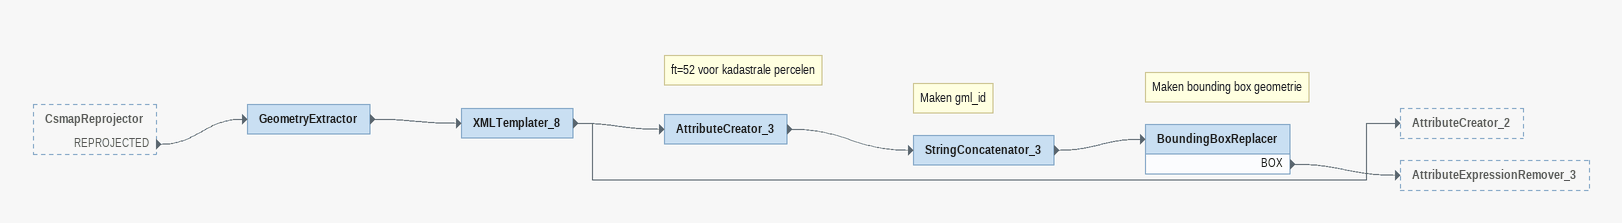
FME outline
CsmapReprojector [outside]
    REPROJECTED -> GeometryExtractor
GeometryExtractor
    -> XMLTemplater_8
XMLTemplater_8
    -> AttributeCreator_3
    -> AttributeCreator_2
Note: ft=52 voor kadastrale percelen
AttributeCreator_3
    -> StringConcatenator_3
Note: Maken gml_id
StringConcatenator_3
    -> BoundingBoxReplacer
Note: Maken bounding box geometrie
BoundingBoxReplacer
    BOX -> AttributeExpressionRemover_3
